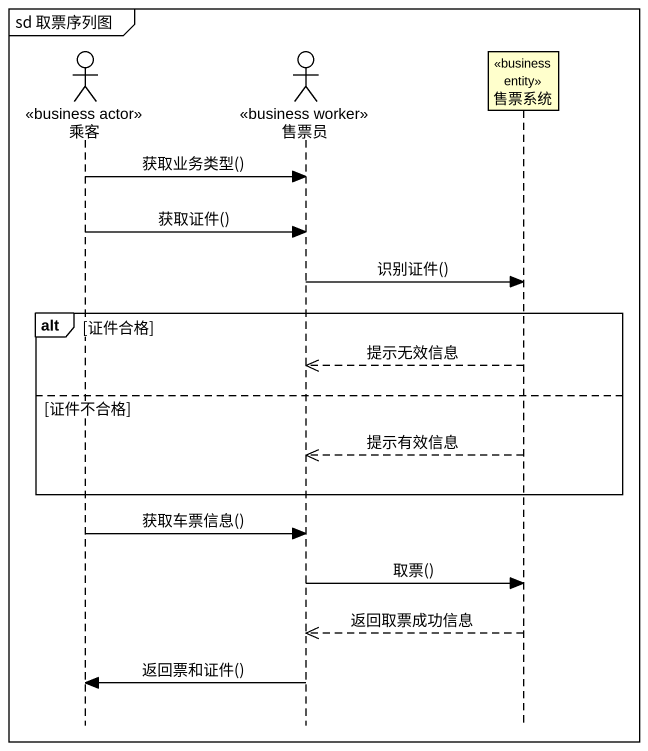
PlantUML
@startuml
mainframe sd 取票序列图
hide footbox
actor 乘客 <<business actor>>
actor 售票员 <<business worker>>
participant 售票系统 <<business entity>>

乘客 -> 售票员 : 获取业务类型()
乘客 -> 售票员 : 获取证件()
售票员 -> 售票系统 : 识别证件()
alt 证件合格
  售票系统 -->> 售票员 : 提示无效信息
else 证件不合格
  售票系统 -->> 售票员 : 提示有效信息
end
乘客 -> 售票员 : 获取车票信息()
售票员 -> 售票系统 : 取票()
售票系统 -->> 售票员 : 返回取票成功信息
售票员 -> 乘客 : 返回票和证件()
@enduml
